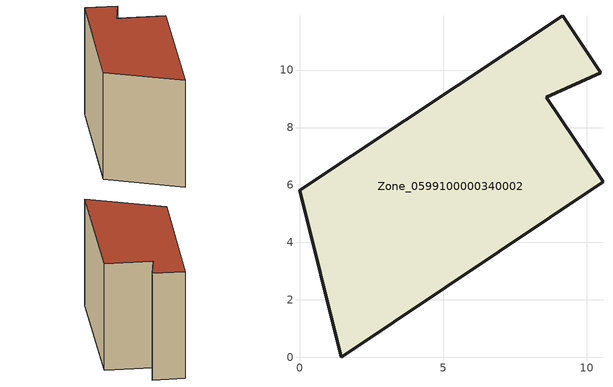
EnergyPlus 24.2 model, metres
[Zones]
Zone_0599100000340002
 floor ground (C_G): 10.49,9.91 8.59,9.05 10.56,6.12 1.46,0 0,5.82 9.16,11.89 z0
 wall outside (C_F): 1.46,0 10.56,6.12 8.59,9.05 10.49,9.91 9.16,11.89 0,5.82 1.46,0 z0:8.4
 roof outside (C_R): 9.16,11.89 0,5.82 1.46,0 10.56,6.12 8.59,9.05 10.49,9.91 z8.4
[BUILDING]
Pand.0599100000340002: North Axis=0; Terrain=City; Loads Convergence Tolerance Value=0.04; Temperature Convergence Tolerance Value=0.4; Solar Distribution=FullExterior; Maximum Number of Warmup Days=25; Minimum Number of Warmup Days=1
[Site:Location]
Rotterdam.The.Hague.AP_ZH_NLD Design_Conditions: Latitude=51.96; Longitude=4.45; Time Zone=1; Elevation=-4.5
[SITE:GROUNDTEMPERATURE:BUILDINGSURFACE]
18, 18, 18, 18, 18, 18, 18, 18, 18, 18, 18, 18
[MATERIAL] Thermal Absorptance=0.9; Solar Absorptance=0.7; Visible Absorptance=0.7
Name | Roughness | Thickness | Conductivity | Density | Specific Heat
G.TI.1992-2005 | MediumSmooth | 0.15 | 0.06 | 540 | 1210
F.TI.1992-2005 | Rough | 0.3 | 0.12 | 1920 | 840
R.TI.1992-2005 | MediumRough | 0.2 | 0.08 | 1500 | 1000
[CONSTRUCTION]
C_G: G.TI.1992-2005
C_F: F.TI.1992-2005
C_R: R.TI.1992-2005
[ZONE]
Zone_0599100000340002: Type=1; Multiplier=1; Ceiling Height=Autocalculate; Volume=Autocalculate; Floor Area=autocalculate; Part of Total Floor Area=Yes
[ZONEINFILTRATION:DESIGNFLOWRATE]
Infil_Zone_0599100000340002: Zone or ZoneList or Space or SpaceList=Zone_0599100000340002; Schedule=AlwaysOn; Design Flow Rate Calculation Method=Flow/Area; Flow Rate per Floor Area=0.0015; Constant Term Coefficient=1; Temperature Term Coefficient=0; Velocity Term Coefficient=0; Velocity Squared Term Coefficient=0
[HVACTEMPLATE:ZONE:IDEALLOADSAIRSYSTEM]
Zone_0599100000340002: Maximum Heating Supply Air Temperature=50; Minimum Cooling Supply Air Temperature=13; Maximum Heating Supply Air Humidity Ratio=0.0156; Minimum Cooling Supply Air Humidity Ratio=0.0077; Heating Limit=NoLimit; Cooling Limit=NoLimit; Dehumidification Control Type=ConstantSensibleHeatRatio; Cooling Sensible Heat Ratio=0.7; Dehumidification Setpoint=60; Humidification Control Type=None; Humidification Setpoint=30; Outdoor Air Method=None; Outdoor Air Flow Rate per Person=0.00944; Outdoor Air Flow Rate per Zone Floor Area=0; Outdoor Air Flow Rate per Zone=0; Demand Controlled Ventilation Type=None; Outdoor Air Economizer Type=NoEconomizer; Heat Recovery Type=None; Sensible Heat Recovery Effectiveness=0.7; Latent Heat Recovery Effectiveness=0.65
[ZONECONTROL:THERMOSTAT]
ThermostatControl_Zone_0599100000340002: Zone or ZoneList=Zone_0599100000340002; Control Type Schedule=DualSetpointControlType; Control 1=Thermostat_Zone_0599100000340002; Temperature Difference Between Cutout And Setpoint=0
[THERMOSTATSETPOINT:DUALSETPOINT]
Thermostat_Zone_0599100000340002: Heating Setpoint Temperature Schedule=HeatingSetpoint_Zone_0599100000340002; Cooling Setpoint Temperature Schedule=CoolingSetpoint_Zone_0599100000340002
[SCHEDULE:COMPACT]
HeatingSetpoint_Zone_0599100000340002: Through: 12/31, For: AllDays, Until: 24:00, 21
CoolingSetpoint_Zone_0599100000340002: Through: 12/31, For: AllDays, Until: 24:00, 24
DualSetpointControlType: Through: 12/31, For: AllDays, Until: 24:00, 4
AlwaysOn: Through: 12/31, For: AllDays, Until: 24:00, 1
